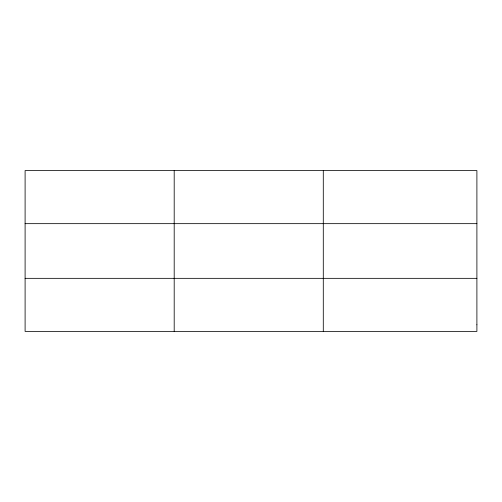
<?xml version="1.0" encoding="UTF-8"?>
<svg xmlns="http://www.w3.org/2000/svg" width="502" height="502" viewBox="0 0 502 502"><rect width="100%" height="100%" fill="white"/><g stroke="black" fill="none" stroke-linecap="round" stroke-linejoin="round"><path stroke-width="0.75" d="M174.194 331.414L174.194 170.586M323.288 331.414L323.288 170.586M25.1 223.66L476.9 223.66M25.1 278.34L476.9 278.34M476.9 324.781L476.9 331.414L25.1 331.414L25.1 170.586L476.9 170.586L476.9 324.781"/></g></svg>
